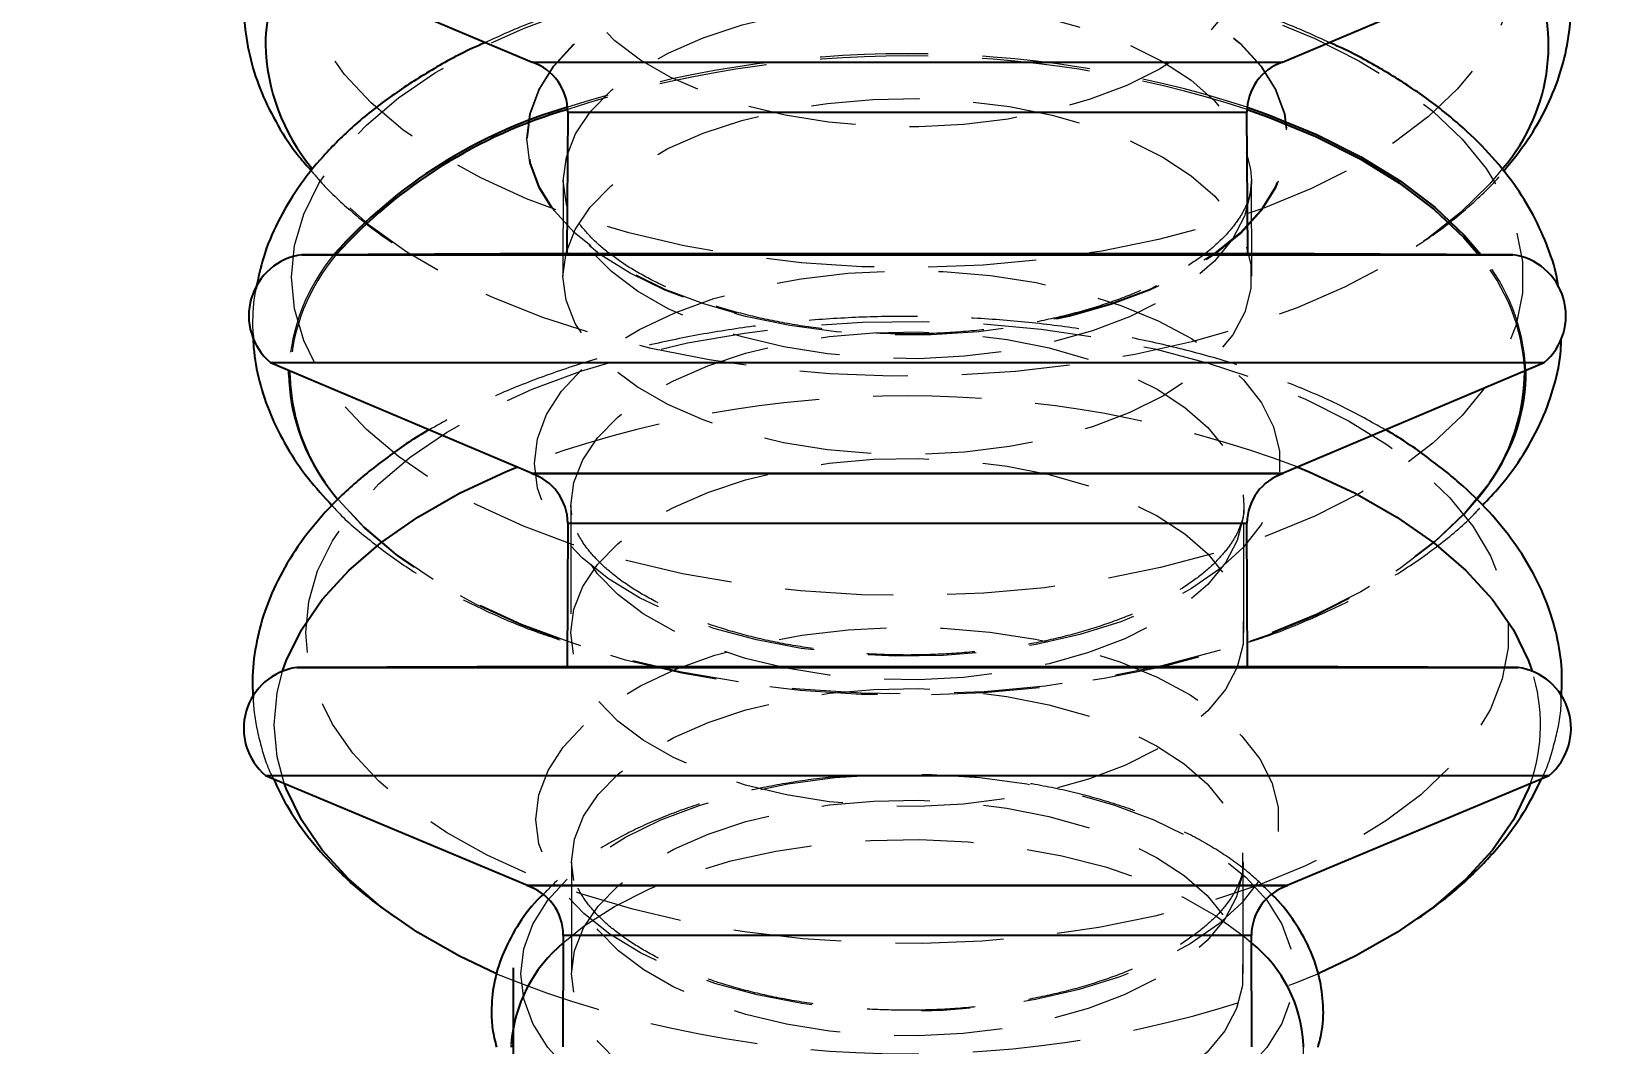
# Model space of a CAD drawing. Header units: millimetres. Extents: x 25083 to 52777, y 24772 to 45779.
# Drawn here: x 33130.3 to 33222.3, y 34319.5 to 34379 of the extents above; entities that cross this region are included whole.
import ezdxf

# ---------------------------------------------------------------- set-up
doc = ezdxf.new("R2010")
doc.units = ezdxf.units.MM
doc.linetypes.add('HIDDEN', pattern=[9.525, 6.35, -3.175])
doc.styles.get("Standard").update_dxf_attribs({"font": ''})
doc.styles.get('Standard').set_extended_font_data('SimSun')
doc.dimstyles.new('ISO-25', dxfattribs={"dimtxt": 2.5, "dimasz": 2.5, "dimexe": 1.25, "dimexo": 0.625, "dimtad": 1, "dimtxsty": 'Standard', "dimcen": 2.5, "dimadec": 0, "dimazin": 0, "dimtfac": 1, "dimtmove": 0, "dimatfit": 3, "dimfxl": 1, "dimarcsym": 0})

# ---------------------------------------------------------------- blocks, each defined once
blk = doc.blocks.new('*D925')
at = {"color": 0, "lineweight": -2}
for p, q in [((29677.862, 34881.662), (29677.862, 32448.293)), ((40733.017, 34757.645), (40733.017, 32448.293)), ((29680.362, 32449.543), (40730.517, 32449.543))]:
    blk.add_line(p, q, dxfattribs=at)
at = {"color": 0}
for points in [[(29680.362, 32449.96), (29680.362, 32449.127), (29677.862, 32449.543)], [(40730.517, 32449.127), (40730.517, 32449.96), (40733.017, 32449.543)]]:
    blk.add_solid(points, dxfattribs=at)
at = {"layer": 'DEFPOINTS', "color": 0}
for p in [(29677.862, 34882.287), (40733.017, 34758.27), (40733.017, 32449.543)]:
    blk.add_point(p, dxfattribs=at)
at = {"color": 0, "insert": (35205.439, 32451.628), "char_height": 2.5, "attachment_point": 5}
blk.add_mtext('11055,15', dxfattribs=at)
blk = doc.blocks.new('zw$9518')
at = {"color": 7, "linetype": 'Continuous', "lineweight": 25}
for p, q in [((500.144, 192.028), (493.652, 207.405)), ((524.277, 192.028), (517.785, 207.405)), ((517.785, 132.595), (517.785, 207.405)), ((548.48, 192.298), (542.036, 207.695)), ((542.036, 132.305), (542.036, 207.695)), ((511.451, 205.55), (511.39, 189.994)), ((511.451, 134.45), (511.451, 205.55)), ((535.696, 205.86), (535.647, 189.969)), ((535.696, 134.14), (535.696, 205.86)), ((524.82, 204.192), (524.734, 204.25)), ((557.99, 193.259), (557.852, 193.259)), ((548.511, 192.341), (548.48, 192.298)), ((548.48, 147.702), (548.48, 192.298)), ((548.511, 147.659), (548.511, 192.341)), ((500.144, 147.972), (500.144, 192.028)), ((524.308, 192.071), (524.277, 192.028)), ((524.277, 147.972), (524.277, 192.028)), ((524.308, 147.929), (524.308, 192.071)), ((511.39, 189.994), (503.084, 189.942)), ((511.39, 150.006), (511.39, 189.994)), ((535.647, 189.969), (527.217, 189.943)), ((535.647, 150.031), (535.647, 189.969)), ((557.98, 190.224), (551.414, 190.204)), ((503.084, 150.058), (511.39, 150.006)), ((511.39, 150.006), (511.451, 134.45)), ((527.217, 150.057), (535.647, 150.031)), ((535.647, 150.031), (535.696, 134.14)), ((551.414, 149.796), (557.98, 149.776)), ((493.652, 132.595), (500.144, 147.972)), ((517.785, 132.595), (524.277, 147.972)), ((524.277, 147.972), (524.308, 147.929)), ((542.036, 132.305), (548.48, 147.702)), ((548.48, 147.702), (548.511, 147.659)), ((557.852, 146.741), (557.99, 146.741)), ((524.734, 135.75), (524.82, 135.808)), ((518.48, 133.677), (518.243, 133.68)), ((518.576, 133.739), (518.27, 133.744))]:
    blk.add_line(p, q, dxfattribs=at)
at = {"color": 8, "linetype": 'Continuous', "lineweight": 25}
for p, q in [((503.084, 150.058), (503.084, 189.942)), ((527.217, 150.057), (527.217, 189.943)), ((551.414, 149.796), (551.414, 190.204))]:
    blk.add_line(p, q, dxfattribs=at)
at = {"color": 7, "linetype": 'HIDDEN', "lineweight": 18}
for p, q in [((503.084, 189.942), (503.084, 150.058)), ((512.717, 190.224), (507.097, 190.204)), ((507.097, 190.204), (507.21, 190.203)), ((526.204, 189.767), (526.31, 189.766)), ((533.641, 189.767), (526.204, 189.767)), ((527.217, 189.943), (527.217, 150.057)), ((553.694, 189.725), (547.135, 189.725)), ((551.414, 190.204), (551.414, 149.796)), ((526.204, 150.233), (533.641, 150.233)), ((547.135, 150.275), (553.694, 150.275)), ((507.097, 149.796), (512.717, 149.776)), ((515.658, 131.55), (516.193, 131.575))]:
    blk.add_line(p, q, dxfattribs=at)
at = {"color": 7, "linetype": 'HIDDEN', "lineweight": 18, "flags": 128}
for points in [[(512.779, 133.837), (510.917, 134.016), (509.073, 134.554), (507.266, 135.443), (505.515, 136.676), (503.835, 138.24), (502.244, 140.12), (500.758, 142.297), (499.391, 144.749), (498.157, 147.452), (497.069, 150.38), (496.137, 153.502), (495.37, 156.788), (494.776, 160.205), (494.362, 163.72), (494.13, 167.298), (494.083, 170.902), (494.223, 174.497), (494.546, 178.047), (495.051, 181.518), (495.732, 184.874), (496.583, 188.082), (497.594, 191.11), (498.757, 193.929), (500.059, 196.51), (501.487, 198.827), (503.027, 200.858), (504.665, 202.582), (506.383, 203.983), (508.164, 205.045), (509.991, 205.76), (511.847, 206.119), (513.711, 206.119), (515.566, 205.76), (517.393, 205.045), (519.175, 203.983), (520.893, 202.582), (522.53, 200.858), (524.071, 198.827), (525.499, 196.51), (526.801, 193.929), (527.963, 191.11), (528.975, 188.082), (529.825, 184.874), (530.506, 181.518), (531.011, 178.047), (531.335, 174.497), (531.474, 170.902), (531.428, 167.298), (531.196, 163.72), (530.781, 160.205), (530.187, 156.788), (529.421, 153.502), (528.488, 150.38), (527.4, 147.452), (526.166, 144.749), (524.8, 142.297), (523.314, 140.12), (521.723, 138.24), (520.043, 136.676), (518.291, 135.443), (516.484, 134.554), (514.641, 134.016), (512.779, 133.837)], [(493.664, 134.14), (491.817, 134.318), (489.989, 134.851), (488.198, 135.733), (486.46, 136.956), (484.795, 138.507), (483.217, 140.371), (481.744, 142.53), (480.388, 144.961), (479.165, 147.642), (478.086, 150.544), (477.161, 153.64), (476.401, 156.899), (475.812, 160.288), (475.401, 163.773), (475.171, 167.32), (475.125, 170.894), (475.263, 174.459), (475.584, 177.98), (476.085, 181.421), (476.76, 184.749), (477.604, 187.93), (478.607, 190.933), (479.759, 193.728), (481.05, 196.287), (482.466, 198.585), (483.994, 200.599), (485.618, 202.309), (487.321, 203.697), (489.088, 204.751), (490.9, 205.459), (492.739, 205.815), (494.588, 205.815), (496.428, 205.459), (498.24, 204.751), (500.006, 203.697), (501.71, 202.309), (503.333, 200.599), (504.861, 198.585), (506.277, 196.287), (507.568, 193.728), (508.721, 190.933), (509.724, 187.93), (510.567, 184.749), (511.242, 181.421), (511.743, 177.98), (512.064, 174.459), (512.202, 170.894), (512.156, 167.32), (511.926, 163.773), (511.515, 160.288), (510.926, 156.899), (510.166, 153.64), (509.241, 150.544), (508.162, 147.642), (506.939, 144.961), (505.584, 142.53), (504.11, 140.371), (502.533, 138.507), (500.867, 136.956), (499.13, 135.733), (497.338, 134.851), (495.51, 134.318), (493.664, 134.14)], [(533.641, 134.667), (531.821, 134.843), (530.02, 135.368), (528.255, 136.237), (526.543, 137.442), (524.902, 138.97), (523.348, 140.807), (521.896, 142.933), (520.56, 145.329), (519.355, 147.97), (518.292, 150.83), (517.381, 153.881), (516.632, 157.091), (516.052, 160.43), (515.646, 163.865), (515.42, 167.36), (515.374, 170.881), (515.511, 174.393), (515.827, 177.862), (516.32, 181.253), (516.986, 184.532), (517.817, 187.666), (518.805, 190.625), (519.941, 193.379), (521.213, 195.901), (522.608, 198.165), (524.113, 200.149), (525.713, 201.834), (527.391, 203.202), (529.132, 204.24), (530.917, 204.938), (532.73, 205.289), (534.551, 205.289), (536.364, 204.938), (538.149, 204.24), (539.89, 203.202), (541.569, 201.834), (543.168, 200.149), (544.673, 198.165), (546.069, 195.901), (547.341, 193.379), (548.476, 190.625), (549.465, 187.666), (550.296, 184.532), (550.961, 181.253), (551.454, 177.862), (551.771, 174.393), (551.907, 170.881), (551.861, 167.36), (551.635, 163.865), (551.23, 160.43), (550.649, 157.091), (549.9, 153.881), (548.989, 150.83), (547.926, 147.97), (546.721, 145.329), (545.386, 142.933), (543.934, 140.807), (542.379, 138.97), (540.738, 137.442), (539.026, 136.237), (537.261, 135.368), (535.46, 134.843), (533.641, 134.667)], [(506.376, 204.964), (507.305, 204.185), (508.973, 202.492), (510.548, 200.496), (512.017, 198.215), (513.365, 195.671), (514.579, 192.887), (515.649, 189.89), (516.565, 186.706), (517.317, 183.367), (517.899, 179.903), (518.306, 176.346), (518.533, 172.73), (518.578, 169.089), (518.442, 165.456), (518.125, 161.866), (517.63, 158.352), (516.962, 154.946), (516.127, 151.681), (515.133, 148.587), (513.99, 145.693), (512.707, 143.025), (511.297, 140.61), (509.773, 138.469), (508.149, 136.623), (506.441, 135.088), (506.364, 135.027)], [(524.734, 204.25), (524.904, 204.132), (526.63, 202.726), (528.274, 200.994), (529.822, 198.954), (531.256, 196.627), (532.564, 194.034), (533.731, 191.203), (534.747, 188.161), (535.601, 184.939), (536.286, 181.568), (536.793, 178.083), (537.118, 174.517), (537.258, 170.906), (537.211, 167.286), (536.978, 163.693), (536.562, 160.162), (535.965, 156.73), (535.195, 153.429), (534.259, 150.293), (533.166, 147.353), (531.927, 144.638), (530.554, 142.175), (529.061, 139.989), (527.463, 138.1), (525.776, 136.529), (524.734, 135.75)], [(525.843, 203.428), (526.712, 202.67), (528.354, 200.941), (529.899, 198.905), (531.331, 196.581), (532.636, 193.993), (533.802, 191.167), (534.816, 188.13), (535.669, 184.914), (536.352, 181.549), (536.858, 178.069), (537.183, 174.509), (537.322, 170.904), (537.276, 167.29), (537.043, 163.703), (536.627, 160.179), (536.032, 156.752), (535.263, 153.457), (534.328, 150.327), (533.237, 147.392), (532, 144.681), (530.63, 142.223), (529.14, 140.04), (527.544, 138.155), (525.86, 136.587), (525.833, 136.564)], [(557.852, 193.259), (558.57, 193.215), (560.04, 192.863), (561.476, 192.165), (562.857, 191.13), (564.162, 189.776), (565.371, 188.121), (566.465, 186.192), (567.429, 184.017), (568.247, 181.63), (568.907, 179.066), (569.399, 176.365), (569.716, 173.568), (569.853, 170.716), (569.807, 167.854), (569.58, 165.024), (569.175, 162.27), (568.597, 159.632), (567.857, 157.152), (566.964, 154.867), (565.933, 152.811), (564.78, 151.016), (563.521, 149.508), (562.175, 148.311), (560.764, 147.443), (559.308, 146.917), (557.83, 146.74)], [(504.606, 147.702), (503.16, 147.878), (501.738, 148.402), (500.361, 149.268), (499.05, 150.46), (497.828, 151.96), (496.712, 153.745), (495.721, 155.787), (494.87, 158.052), (494.172, 160.506), (493.639, 163.109), (493.279, 165.822), (493.097, 168.6), (493.097, 171.4), (493.279, 174.178), (493.639, 176.891), (494.172, 179.494), (494.87, 181.948), (495.721, 184.213), (496.712, 186.255), (497.828, 188.04), (499.05, 189.54), (500.361, 190.732), (501.738, 191.598), (503.16, 192.122), (504.606, 192.298), (506.051, 192.122), (507.473, 191.598), (508.851, 190.732), (510.161, 189.54), (511.383, 188.04), (512.499, 186.255), (513.491, 184.213), (514.342, 181.948), (515.039, 179.494), (515.288, 178.398)], [(504.632, 147.659), (503.184, 147.835), (501.759, 148.361), (500.379, 149.228), (499.066, 150.422), (497.841, 151.926), (496.723, 153.714), (495.73, 155.759), (494.877, 158.029), (494.178, 160.488), (493.644, 163.096), (493.284, 165.814), (493.102, 168.597), (493.102, 171.403), (493.284, 174.186), (493.644, 176.904), (494.178, 179.512), (494.877, 181.971), (495.73, 184.241), (496.723, 186.286), (497.841, 188.074), (499.066, 189.578), (500.379, 190.772), (501.759, 191.639), (503.184, 192.165), (504.632, 192.341), (506.08, 192.165), (507.505, 191.639), (508.885, 190.772), (510.198, 189.578), (511.423, 188.074), (512.541, 186.286), (513.534, 184.241), (514.387, 181.971), (515.086, 179.512), (515.62, 176.904), (515.981, 174.186), (516.163, 171.403), (516.163, 168.597), (515.981, 165.814), (515.62, 163.096), (515.086, 160.488), (514.387, 158.029), (513.534, 155.759), (512.541, 153.714), (511.423, 151.926), (510.198, 150.422), (508.885, 149.228), (507.505, 148.361), (506.08, 147.835), (504.632, 147.659)], [(553.694, 147.298), (552.223, 147.477), (550.775, 148.011), (549.373, 148.892), (548.038, 150.106), (546.794, 151.634), (545.658, 153.451), (544.648, 155.529), (543.782, 157.836), (543.072, 160.334), (542.529, 162.985), (542.162, 165.746), (541.977, 168.575), (541.977, 171.425), (542.162, 174.254), (542.529, 177.015), (543.072, 179.666), (543.782, 182.164), (544.648, 184.471), (545.658, 186.549), (546.794, 188.366), (548.038, 189.894), (549.373, 191.108), (550.775, 191.989), (552.223, 192.523), (553.694, 192.702), (555.166, 192.523), (556.614, 191.989), (558.016, 191.108), (559.35, 189.894), (560.595, 188.366), (561.731, 186.549), (562.74, 184.471), (563.607, 182.164), (564.317, 179.666), (564.86, 177.015), (565.226, 174.254), (565.411, 171.425), (565.411, 168.575), (565.226, 165.746), (564.86, 162.985), (564.317, 160.334), (563.607, 157.836), (562.74, 155.529), (561.731, 153.451), (560.595, 151.634), (559.35, 150.106), (558.016, 148.892), (556.614, 148.011), (555.166, 147.477), (553.694, 147.298)], [(523.719, 148.096), (522.27, 148.276), (520.846, 148.812), (519.468, 149.697), (518.16, 150.914), (516.944, 152.446), (515.839, 154.265), (514.863, 156.343), (514.032, 158.645), (513.361, 161.134), (512.86, 163.768), (512.537, 166.504), (512.397, 169.298), (512.444, 172.103), (512.676, 174.874), (513.089, 177.565), (513.676, 180.132), (514.429, 182.532), (515.334, 184.726), (516.376, 186.679), (517.539, 188.358), (518.804, 189.735), (520.15, 190.788), (521.554, 191.5), (522.993, 191.859), (524.445, 191.859), (525.884, 191.5), (527.288, 190.788), (528.634, 189.735), (529.898, 188.358), (531.062, 186.679), (532.104, 184.726), (533.009, 182.532), (533.762, 180.132), (534.349, 177.565), (534.762, 174.874), (534.994, 172.103), (535.041, 169.298), (534.901, 166.504), (534.578, 163.768), (534.077, 161.134), (533.406, 158.645), (532.575, 156.343), (531.599, 154.265), (530.494, 152.446), (529.278, 150.914), (527.97, 149.697), (526.592, 148.812), (525.167, 148.276), (523.719, 148.096)], [(544.618, 148.189), (543.176, 148.368), (541.757, 148.903), (540.386, 149.783), (539.084, 150.996), (537.872, 152.521), (536.772, 154.332), (535.8, 156.401), (534.973, 158.694), (534.305, 161.171), (533.806, 163.794), (533.484, 166.519), (533.345, 169.301), (533.392, 172.094), (533.622, 174.853), (534.033, 177.533), (534.618, 180.088), (535.368, 182.478), (536.269, 184.663), (537.307, 186.608), (538.465, 188.279), (539.725, 189.651), (541.064, 190.7), (542.462, 191.408), (543.896, 191.766), (545.341, 191.766), (546.775, 191.408), (548.173, 190.7), (549.512, 189.651), (550.772, 188.279), (551.93, 186.608), (552.968, 184.663), (553.869, 182.478), (554.618, 180.088), (555.203, 177.533), (555.615, 174.853), (555.845, 172.094), (555.889, 170.838)], [(493.622, 150.031), (492.246, 150.209), (490.894, 150.741), (489.591, 151.616), (488.359, 152.819), (487.222, 154.328), (486.199, 156.118), (485.308, 158.155), (484.566, 160.403), (483.985, 162.823), (483.577, 165.371), (483.347, 168.001), (483.301, 170.667), (483.439, 173.321), (483.759, 175.916), (484.255, 178.406), (484.918, 180.745), (485.736, 182.893), (486.695, 184.81), (487.778, 186.463), (488.965, 187.823), (490.235, 188.864), (491.565, 189.569), (492.932, 189.924), (494.312, 189.924), (495.679, 189.569), (497.009, 188.864), (498.279, 187.823), (499.466, 186.463), (500.549, 184.81), (501.508, 182.893), (502.326, 180.745), (502.989, 178.406), (503.485, 175.916), (503.805, 173.321), (503.943, 170.667), (503.897, 168.001), (503.667, 165.371), (503.259, 162.823), (502.678, 160.403), (501.936, 158.155), (501.045, 156.118), (500.022, 154.328), (498.885, 152.819), (497.653, 151.616), (496.35, 150.741), (494.998, 150.209), (493.622, 150.031)], [(507.117, 149.796), (505.724, 149.977), (504.357, 150.514), (503.038, 151.4), (501.792, 152.617), (500.642, 154.144), (499.607, 155.955), (498.705, 158.016), (497.954, 160.291), (497.367, 162.739), (496.953, 165.316), (496.721, 167.978), (496.675, 170.675), (496.814, 173.36), (497.138, 175.986), (497.64, 178.504), (498.31, 180.871), (499.138, 183.044), (500.108, 184.984), (501.204, 186.657), (502.405, 188.032), (503.69, 189.086), (505.036, 189.799), (506.419, 190.158), (507.097, 190.204)], [(512.737, 149.776), (511.343, 149.956), (509.974, 150.494), (508.654, 151.381), (507.407, 152.599), (506.255, 154.128), (505.219, 155.94), (504.317, 158.003), (503.565, 160.281), (502.977, 162.731), (502.563, 165.312), (502.331, 167.976), (502.284, 170.676), (502.424, 173.364), (502.748, 175.992), (503.25, 178.513), (503.922, 180.882), (504.75, 183.057), (505.722, 184.999), (506.818, 186.674), (508.02, 188.05), (509.306, 189.105), (510.654, 189.819), (512.039, 190.179), (513.436, 190.179), (514.82, 189.819), (516.168, 189.105), (517.454, 188.05), (518.656, 186.674), (519.753, 184.999), (520.724, 183.057), (521.553, 180.882), (522.224, 178.513), (522.726, 175.992), (523.05, 173.364), (523.19, 170.676), (523.143, 167.976), (522.911, 165.312), (522.497, 162.731), (521.909, 160.281), (521.157, 158.003), (520.255, 155.94), (519.219, 154.128), (518.067, 152.599), (516.82, 151.381), (515.5, 150.494), (514.131, 149.956), (512.737, 149.776)], [(507.21, 190.203), (507.815, 190.158), (509.198, 189.799), (510.544, 189.086), (511.829, 188.032), (513.03, 186.657), (514.125, 184.984), (515.095, 183.044), (515.923, 180.871), (516.594, 178.504), (517.096, 175.986), (517.419, 173.36), (517.559, 170.675), (517.512, 167.978), (517.28, 165.316), (516.867, 162.739), (516.279, 160.291), (515.528, 158.016), (514.627, 155.955), (513.592, 154.144), (512.441, 152.617), (511.196, 151.4), (509.877, 150.514), (508.509, 149.977), (507.117, 149.796)], [(526.204, 150.233), (524.841, 150.41), (523.503, 150.936), (522.213, 151.802), (520.994, 152.993), (519.868, 154.487), (518.856, 156.258), (517.974, 158.275), (517.239, 160.5), (516.665, 162.896), (516.26, 165.418), (516.033, 168.021), (515.987, 170.661), (516.124, 173.288), (516.44, 175.856), (516.931, 178.321), (517.587, 180.636), (518.397, 182.762), (519.347, 184.66), (520.418, 186.297), (521.593, 187.642), (522.85, 188.673), (524.167, 189.371), (525.521, 189.723), (526.204, 189.767)], [(533.641, 150.233), (532.279, 150.41), (530.94, 150.936), (529.651, 151.802), (528.432, 152.993), (527.306, 154.487), (526.293, 156.258), (525.412, 158.275), (524.677, 160.5), (524.102, 162.896), (523.697, 165.418), (523.47, 168.021), (523.425, 170.661), (523.561, 173.288), (523.878, 175.856), (524.369, 178.321), (525.025, 180.636), (525.835, 182.762), (526.784, 184.66), (527.856, 186.297), (529.031, 187.642), (530.288, 188.673), (531.605, 189.371), (532.958, 189.723), (534.324, 189.723), (535.677, 189.371), (536.994, 188.673), (538.251, 187.642), (539.426, 186.297), (540.498, 184.66), (541.447, 182.762), (542.257, 180.636), (542.913, 178.321), (543.404, 175.856), (543.721, 173.288), (543.857, 170.661), (543.812, 168.021), (543.585, 165.418), (543.18, 162.896), (542.605, 160.5), (541.871, 158.275), (540.989, 156.258), (539.976, 154.487), (538.85, 152.993), (537.632, 151.802), (536.342, 150.936), (535.004, 150.41), (533.641, 150.233)], [(526.31, 189.766), (526.886, 189.723), (528.24, 189.371), (529.557, 188.673), (530.814, 187.642), (531.989, 186.297), (533.06, 184.66), (534.01, 182.762), (534.82, 180.636), (535.476, 178.321), (535.967, 175.856), (536.283, 173.288), (536.42, 170.661), (536.374, 168.021), (536.147, 165.418), (535.743, 162.896), (535.168, 160.5), (534.433, 158.275), (533.551, 156.258), (532.539, 154.487), (531.413, 152.993), (530.194, 151.802), (528.904, 150.936), (527.566, 150.41), (526.204, 150.233)], [(547.135, 150.275), (545.776, 150.451), (544.44, 150.976), (543.153, 151.84), (541.937, 153.028), (540.813, 154.52), (539.803, 156.287), (538.923, 158.299), (538.19, 160.52), (537.616, 162.911), (537.213, 165.427), (536.986, 168.026), (536.94, 170.659), (537.077, 173.281), (537.393, 175.844), (537.882, 178.303), (538.537, 180.614), (539.346, 182.735), (540.293, 184.629), (541.362, 186.262), (542.535, 187.605), (543.789, 188.634), (545.103, 189.33), (546.454, 189.681), (547.817, 189.681), (549.167, 189.33), (550.481, 188.634), (551.736, 187.605), (552.908, 186.262), (553.978, 184.629), (554.925, 182.735), (555.733, 180.614), (556.388, 178.303), (556.878, 175.844), (557.194, 173.281), (557.33, 170.659), (557.284, 168.026), (557.058, 165.427), (556.654, 162.911), (556.081, 160.52), (555.347, 158.299), (554.468, 156.287), (553.457, 154.52), (552.334, 153.028), (551.117, 151.84), (549.83, 150.976), (548.495, 150.451), (547.135, 150.275)], [(553.694, 150.275), (552.335, 150.451), (550.999, 150.976), (549.712, 151.84), (548.496, 153.028), (547.373, 154.52), (546.362, 156.287), (545.482, 158.299), (544.749, 160.52), (544.175, 162.911), (543.772, 165.427), (543.545, 168.026), (543.499, 170.659), (543.636, 173.281), (543.952, 175.844), (544.441, 178.303), (545.096, 180.614), (545.905, 182.735), (546.852, 184.629), (547.921, 186.262), (549.094, 187.605), (550.348, 188.634), (551.662, 189.33), (553.013, 189.681), (554.376, 189.681), (555.726, 189.33), (557.04, 188.634), (558.295, 187.605), (559.467, 186.262), (560.537, 184.629), (561.484, 182.735), (562.292, 180.614), (562.947, 178.303), (563.437, 175.844), (563.753, 173.281), (563.889, 170.659), (563.844, 168.026), (563.617, 165.427), (563.213, 162.911), (562.64, 160.52), (561.906, 158.299), (561.027, 156.287), (560.016, 154.52), (558.893, 153.028), (557.676, 151.84), (556.389, 150.976), (555.054, 150.451), (553.694, 150.275)], [(551.871, 149.795), (550.88, 151.016), (549.727, 152.811), (548.696, 154.867), (547.803, 157.152), (547.063, 159.632), (546.485, 162.27), (546.08, 165.024), (545.853, 167.854), (545.807, 170.716), (545.944, 173.568), (546.261, 176.365), (546.753, 179.066), (547.413, 181.63), (548.231, 184.017), (549.195, 186.192), (550.289, 188.121), (551.498, 189.776), (551.871, 190.205)], [(555.519, 164.394), (555.431, 163.794), (554.932, 161.171), (554.264, 158.694), (553.437, 156.401), (552.465, 154.332), (551.365, 152.521), (550.153, 150.996), (548.851, 149.783), (547.479, 148.903), (546.061, 148.368), (544.618, 148.189)], [(514.91, 159.991), (514.342, 158.052), (513.491, 155.787), (512.499, 153.745), (511.383, 151.96), (510.161, 150.46), (508.851, 149.268), (507.473, 148.402), (506.051, 147.878), (504.606, 147.702)], [(542.499, 133.411), (540.947, 132.991), (539.063, 132.812)], [(539.063, 132.812), (537.178, 132.991), (535.914, 133.314)]]:
    blk.add_lwpolyline(points, dxfattribs=at)
at = {"color": 7, "linetype": 'Continuous', "lineweight": 25, "flags": 128}
for points in [[(523.909, 192.898), (524.197, 193.592), (525.464, 196.296), (526.862, 198.747), (528.378, 200.92), (529.997, 202.797), (531.703, 204.357), (533.48, 205.586), (535.311, 206.473), (535.914, 206.686)], [(542.499, 206.589), (542.814, 206.473), (544.645, 205.586), (546.422, 204.357), (548.128, 202.797), (549.747, 200.92), (551.263, 198.747), (552.661, 196.296), (553.661, 194.209)], [(502.784, 189.955), (503.229, 191.203), (504.396, 194.034), (505.704, 196.627), (507.138, 198.954), (508.685, 200.994), (510.33, 202.726), (511.443, 203.678)], [(502.916, 189.946), (503.351, 191.167), (504.517, 193.993), (505.822, 196.581), (507.254, 198.905), (508.799, 200.941), (510.44, 202.67), (511.443, 203.534)], [(535.914, 133.314), (535.311, 133.527), (533.48, 134.414), (531.703, 135.643), (529.997, 137.203), (528.378, 139.08), (526.862, 141.253), (525.464, 143.704), (524.197, 146.408), (523.909, 147.102)], [(553.698, 145.875), (552.661, 143.704), (551.263, 141.253), (549.747, 139.08), (548.128, 137.203), (546.422, 135.643), (544.645, 134.414), (542.814, 133.527), (542.499, 133.411)]]:
    blk.add_lwpolyline(points, dxfattribs=at)
at = {"color": 7, "linetype": 'Continuous', "lineweight": 25}
for centre, radius, start, end in [((539.278, 205.354), 3.618, 40.32933, 171.95818), ((515.035, 205.055), 3.618, 40.50627, 172.13513), ((499.144, 196.602), 11.055, 49.14327, 117.34087), ((518.328, 195.373), 10.948, 54.18532, 90.44221), ((518.248, 194.645), 11.611, 49.14987, 89.88935), ((558.215, 185.166), 8.102, 92.56859, 141.53955), ((551.449, 193.292), 3.089, 197.93321, 269.33777), ((503.065, 193.031), 3.089, 198.95102, 270.35558), ((527.243, 193.031), 3.089, 198.11015, 269.51471), ((503.065, 146.969), 3.089, 89.64442, 161.04898), ((531.07, 158.299), 29.465, 196.26708, 228.23338), ((531.247, 158.361), 29.524, 196.34184, 227.87106), ((527.243, 146.969), 3.089, 90.48529, 161.88985), ((551.449, 146.708), 3.089, 90.66223, 162.06679), ((558.439, 155.268), 8.549, 219.80454, 265.91393), ((518.264, 145.273), 11.538, 271.55082, 310.99394), ((518.236, 144.886), 11.211, 271.24604, 305.42335), ((498.798, 144.164), 11.863, 271.41351, 309.6241), ((515.035, 134.945), 3.618, 187.86487, 319.49373), ((499.196, 143.267), 10.962, 242.10715, 269.45046), ((539.278, 134.646), 3.618, 188.04182, 319.67067)]:
    blk.add_arc(centre, radius, start, end, dxfattribs=at)
at = {"color": 7, "linetype": 'HIDDEN', "lineweight": 18}
for centre, radius, start, end in [((539.065, 196.997), 10.189, 70.3029, 108.0121), ((518.792, 194.835), 11.498, 92.73683, 129.72787), ((518.905, 194.74), 11.534, 93.15191, 130.3132), ((494.039, 169.996), 64.35, 337.98586, 22.10239), ((584.821, 170), 65.073, 159.39749, 200.60251), ((564.663, 170), 65.016, 162.12635, 197.87365), ((564.669, 170), 64.894, 162.09991, 197.90009), ((518.917, 145.291), 11.565, 229.73828, 266.79661), ((518.804, 145.194), 11.528, 230.32162, 267.21368)]:
    blk.add_arc(centre, radius, start, end, dxfattribs=at)
at = {"color": 7, "linetype": 'Continuous', "lineweight": 25}
for points, knots in [([(506.556, 205.004), (505.958, 205.49), (504.742, 206.481), (502.773, 207.595), (500.723, 208.414), (498.65, 208.884), (496.581, 209.03), (494.548, 208.821), (493.17, 208.55), (492.5, 208.274), (492.469, 208.261)], [0, 0, 0, 0, 0.144208, 0.293667, 0.439297, 0.580996, 0.719583, 0.856524, 0.993218, 1, 1, 1, 1]), ([(513.358, 208.223), (513.244, 208.21), (512.46, 208.118), (511.038, 207.647), (509.117, 206.805), (507.261, 205.637), (505.472, 204.181), (503.766, 202.428), (502.154, 200.398), (500.67, 198.09), (499.611, 196.201), (499.097, 195.025), (498.986, 194.77)], [0, 0, 0, 0, 0.018859, 0.129865, 0.242179, 0.356855, 0.474421, 0.594777, 0.717295, 0.841123, 0.965497, 1, 1, 1, 1]), ([(526.172, 203.762), (525.816, 204.11), (524.866, 205.038), (523.193, 206.216), (521.195, 207.306), (519.144, 208.018), (517.534, 208.379), (516.618, 208.391), (516.395, 208.394)], [0, 0, 0, 0, 0.126185, 0.336439, 0.542256, 0.74254, 0.937452, 1, 1, 1, 1]), ([(537.435, 208.399), (536.983, 208.425), (535.858, 208.49), (534.063, 208.229), (532.09, 207.674), (530.172, 206.807), (528.314, 205.647), (526.526, 204.188), (524.815, 202.443), (523.219, 200.389), (522.19, 198.912), (521.734, 198.065), (521.731, 198.059)], [0, 0, 0, 0, 0.073917, 0.183953, 0.29401, 0.405359, 0.519049, 0.635604, 0.754924, 0.87639, 0.999157, 1, 1, 1, 1]), ([(550.906, 199.276), (550.5, 199.885), (549.582, 201.261), (547.992, 203.103), (546.175, 204.818), (544.258, 206.241), (542.894, 206.919), (542.22, 207.255)], [0, 0, 0, 0, 0.167866, 0.379265, 0.589618, 0.797316, 1, 1, 1, 1]), ([(557.992, 194.121), (557.665, 194.207), (556.797, 194.438), (555.344, 194.449), (553.705, 194.193), (552.122, 193.628), (550.622, 192.754), (549.592, 192.004), (549.1, 191.478), (549.043, 191.417)], [0, 0, 0, 0, 0.104942, 0.278937, 0.450248, 0.621573, 0.796156, 0.97638, 1, 1, 1, 1]), ([(549.062, 148.578), (549.161, 148.474), (549.732, 147.87), (550.903, 147.051), (552.546, 146.18), (554.227, 145.685), (555.701, 145.551), (556.955, 145.608), (557.644, 145.784), (557.992, 145.873)], [0, 0, 0, 0, 0.040931, 0.236393, 0.426193, 0.608605, 0.778519, 0.888259, 1, 1, 1, 1]), ([(498.986, 145.23), (499.099, 144.972), (499.615, 143.791), (500.683, 141.887), (502.189, 139.55), (503.846, 137.476), (505.629, 135.672), (507.523, 134.168), (509.506, 132.997), (511.481, 132.16), (512.817, 131.883), (513.443, 131.754)], [0, 0, 0, 0, 0.034666, 0.158944, 0.283692, 0.40869, 0.5333, 0.656652, 0.777707, 0.895659, 1, 1, 1, 1]), ([(521.731, 141.941), (521.734, 141.936), (522.194, 141.079), (523.244, 139.575), (524.884, 137.474), (526.67, 135.675), (528.564, 134.17), (530.545, 132.992), (532.584, 132.15), (534.644, 131.66), (536.287, 131.507), (537.228, 131.566), (537.488, 131.582)], [0, 0, 0, 0, 0.00077, 0.12468, 0.248839, 0.372616, 0.495149, 0.615405, 0.732582, 0.846529, 0.957583, 1, 1, 1, 1]), ([(542.232, 132.773), (542.757, 133.02), (543.933, 133.572), (545.658, 134.774), (547.423, 136.321), (548.998, 138.017), (549.922, 139.304), (550.336, 139.88)], [0, 0, 0, 0, 0.170268, 0.381702, 0.59849, 0.820114, 1, 1, 1, 1]), ([(516.193, 131.575), (516.432, 131.584), (517.343, 131.615), (518.915, 131.917), (520.872, 132.565), (522.77, 133.527), (524.563, 134.726), (525.662, 135.736), (526.194, 136.225)], [0, 0, 0, 0, 0.06568, 0.250926, 0.436837, 0.625544, 0.818573, 1, 1, 1, 1]), ([(492.54, 131.75), (492.93, 131.616), (493.985, 131.253), (495.402, 131.069), (496.83, 131.012), (498.244, 131.081), (500.001, 131.389), (501.971, 132.043), (503.879, 133.01), (505.41, 134.003), (506.261, 134.767), (506.538, 135.016)], [0, 0, 0, 0, 0.08248, 0.223294, 0.287786, 0.372765, 0.51011, 0.647942, 0.787814, 0.930838, 1, 1, 1, 1])]:
    blk.add_open_spline(points, degree=3, knots=knots, dxfattribs=at)
at = {"color": 7, "linetype": 'HIDDEN', "lineweight": 18}
for points, knots in [([(542.22, 207.255), (542.218, 207.256), (541.566, 207.605), (540.191, 207.998), (538.585, 208.386), (537.663, 208.397), (537.435, 208.399)], [0, 0, 0, 0, 0.001402, 0.43708, 0.861072, 1, 1, 1, 1]), ([(510.946, 199.885), (510.684, 200.29), (509.914, 201.48), (508.478, 203.154), (507.272, 204.455), (506.59, 204.977), (506.556, 205.004)], [0, 0, 0, 0, 0.201401, 0.591133, 0.979439, 1, 1, 1, 1]), ([(534.21, 190.02), (534.13, 190.277), (533.734, 191.551), (532.868, 193.681), (531.61, 196.376), (530.194, 198.859), (528.63, 201.098), (527.288, 202.743), (526.421, 203.534), (526.172, 203.762)], [0, 0, 0, 0, 0.044339, 0.21979, 0.395953, 0.572846, 0.750352, 0.927986, 1, 1, 1, 1]), ([(521.731, 198.059), (521.269, 197.235), (520.343, 195.581), (519.134, 192.832), (518.063, 189.912), (517.15, 186.832), (516.397, 183.622), (515.808, 180.308), (515.385, 176.914), (515.131, 173.467), (515.046, 169.995), (515.131, 166.523), (515.386, 163.078), (515.809, 159.688), (516.397, 156.378), (517.149, 153.174), (518.059, 150.098), (519.129, 147.18), (520.339, 144.427), (521.267, 142.769), (521.731, 141.941)], [0, 0, 0, 0, 0.055666, 0.111686, 0.167574, 0.223298, 0.278865, 0.334296, 0.389622, 0.444874, 0.500086, 0.55529, 0.610514, 0.665785, 0.721139, 0.776609, 0.832234, 0.888049, 0.944083, 1, 1, 1, 1]), ([(498.986, 194.77), (498.686, 194.118), (497.972, 192.567), (497.016, 189.895), (496.099, 186.821), (495.348, 183.609), (494.759, 180.295), (494.337, 176.901), (494.083, 173.455), (493.999, 169.982), (494.085, 166.511), (494.34, 163.067), (494.763, 159.677), (495.352, 156.368), (496.103, 153.162), (497.019, 150.094), (497.974, 147.428), (498.687, 145.88), (498.986, 145.23)], [0, 0, 0, 0, 0.047215, 0.112414, 0.177423, 0.242248, 0.306915, 0.371459, 0.435918, 0.500329, 0.564732, 0.629157, 0.693638, 0.758215, 0.822929, 0.887823, 0.952939, 1, 1, 1, 1]), ([(549.043, 191.417), (548.64, 191.015), (547.765, 190.139), (546.573, 188.483), (545.44, 186.526), (544.451, 184.343), (543.615, 181.979), (542.937, 179.469), (542.434, 176.843), (542.131, 174.628), (542.059, 173.286), (542.036, 172.864)], [0, 0, 0, 0, 0.101374, 0.220617, 0.341645, 0.463142, 0.584316, 0.704994, 0.825201, 0.94504, 1, 1, 1, 1]), ([(507.204, 190.187), (507.472, 190.17), (507.988, 190.138), (508.828, 189.797), (509.728, 189.227), (510.673, 188.372), (511.633, 187.215), (512.548, 185.797), (513.399, 184.132), (514.164, 182.24), (514.824, 180.146), (515.363, 177.883), (515.765, 175.487), (516.022, 172.997), (516.127, 170.455), (516.077, 167.904), (515.873, 165.386), (515.52, 162.943), (515.025, 160.618), (514.401, 158.449), (513.664, 156.473), (512.835, 154.722), (511.94, 153.224), (511.007, 151.998), (510.069, 151.053), (509.16, 150.385), (508.302, 149.974), (507.652, 149.815), (507.271, 149.801), (507.147, 149.797)], [0, 0, 0, 0, 0.041349, 0.07974, 0.115736, 0.154055, 0.191236, 0.228166, 0.265152, 0.302365, 0.339847, 0.377577, 0.415512, 0.453597, 0.491778, 0.530003, 0.568213, 0.606345, 0.644344, 0.682156, 0.719722, 0.756994, 0.793945, 0.830602, 0.867118, 0.903758, 0.941197, 0.980893, 1, 1, 1, 1]), ([(526.294, 189.756), (526.322, 189.759), (526.627, 189.788), (527.171, 189.646), (528.017, 189.294), (528.904, 188.681), (529.833, 187.793), (530.772, 186.601), (531.664, 185.151), (532.488, 183.456), (533.222, 181.539), (533.848, 179.428), (534.349, 177.154), (534.712, 174.757), (534.927, 172.277), (534.99, 169.756), (534.897, 167.236), (534.652, 164.762), (534.259, 162.377), (533.729, 160.121), (533.074, 158.033), (532.314, 156.15), (531.47, 154.503), (530.57, 153.117), (529.645, 152.008), (528.73, 151.179), (527.856, 150.624), (527.02, 150.292), (526.507, 150.254), (526.234, 150.233)], [0, 0, 0, 0, 0.004525, 0.048254, 0.086416, 0.122475, 0.160834, 0.198269, 0.235549, 0.27293, 0.310565, 0.34848, 0.386645, 0.425009, 0.463516, 0.502109, 0.540732, 0.57932, 0.61781, 0.656145, 0.694266, 0.732115, 0.769643, 0.806838, 0.843762, 0.880627, 0.917793, 0.956224, 1, 1, 1, 1]), ([(547.116, 189.707), (547.172, 189.713), (547.501, 189.746), (548.072, 189.601), (548.916, 189.242), (549.802, 188.625), (550.729, 187.732), (551.666, 186.535), (552.556, 185.081), (553.377, 183.383), (554.107, 181.462), (554.729, 179.348), (555.226, 177.073), (555.584, 174.676), (555.795, 172.196), (555.852, 169.677), (555.755, 167.16), (555.505, 164.691), (555.108, 162.312), (554.573, 160.064), (553.916, 157.985), (553.153, 156.113), (552.307, 154.477), (551.406, 153.103), (550.482, 152.006), (549.57, 151.19), (548.7, 150.647), (547.882, 150.33), (547.381, 150.294), (547.119, 150.275)], [0, 0, 0, 0, 0.008843, 0.05227, 0.09027, 0.126211, 0.164442, 0.201777, 0.238967, 0.276264, 0.313817, 0.351651, 0.389733, 0.428013, 0.466434, 0.504939, 0.543473, 0.58197, 0.620367, 0.658607, 0.69663, 0.734379, 0.771806, 0.8089, 0.845728, 0.882505, 0.91961, 0.958034, 1, 1, 1, 1]), ([(542.036, 167.136), (542.059, 166.713), (542.131, 165.371), (542.434, 163.158), (542.936, 160.537), (543.611, 158.032), (544.446, 155.669), (545.438, 153.476), (546.59, 151.49), (547.788, 149.826), (548.671, 148.961), (549.062, 148.578)], [0, 0, 0, 0, 0.055047, 0.174581, 0.294393, 0.414637, 0.535471, 0.657036, 0.779407, 0.902462, 1, 1, 1, 1]), ([(526.194, 136.225), (526.243, 136.267), (526.896, 136.834), (528.045, 138.18), (529.631, 140.274), (531.084, 142.65), (532.399, 145.255), (533.403, 147.584), (533.909, 149.102), (534.081, 149.618)], [0, 0, 0, 0, 0.014291, 0.1896215, 0.3677174, 0.5473425, 0.7274578, 0.907327, 1, 1, 1, 1]), ([(506.538, 135.016), (506.855, 135.281), (507.784, 136.06), (509.191, 137.667), (510.325, 139.073), (510.852, 139.929), (510.894, 139.998)], [0, 0, 0, 0, 0.19722, 0.578831, 0.966423, 1, 1, 1, 1]), ([(537.488, 131.582), (537.645, 131.588), (538.475, 131.619), (539.959, 131.93), (541.391, 132.341), (542.121, 132.716), (542.232, 132.773)], [0, 0, 0, 0, 0.096446, 0.5103255, 0.9256899, 1, 1, 1, 1]), ([(513.443, 131.754), (513.505, 131.738), (514.23, 131.559), (514.976, 131.554), (515.658, 131.55)], [0, 0, 0, 0, 0.0851892, 1, 1, 1, 1])]:
    blk.add_open_spline(points, degree=3, knots=knots, dxfattribs=at)
blk = doc.blocks.new('zw$2BF0')
at = {"color": 1}
blk.add_blockref('zw$9518', (0, 0), dxfattribs=at)

msp = doc.modelspace()

# ---------------------------------------------------------------- linework, layer by layer
msp.add_line((33158.63, 34273.335), (33158.63, 34323.983))

# ---------------------------------------------------------------- block references
at = {"color": 1, "rotation": 270}
msp.add_blockref('zw$2BF0', (33011.762, 34877.316), dxfattribs=at)

# ---------------------------------------------------------------- dimensions: what is measured, and where the dimension line sits
dim = msp.add_linear_dim(base=(40733.0166, 32449.5434), p1=(29677.8617, 34882.2868), p2=(40733.0166, 34758.2702), dimstyle='ISO-25')
dim.commit()
dim.dimension.update_dxf_attribs({"geometry": '*D925', "text_midpoint": (35205.4391, 32449.5434), "dimtype": 160})

doc.saveas('drawing.dxf')
